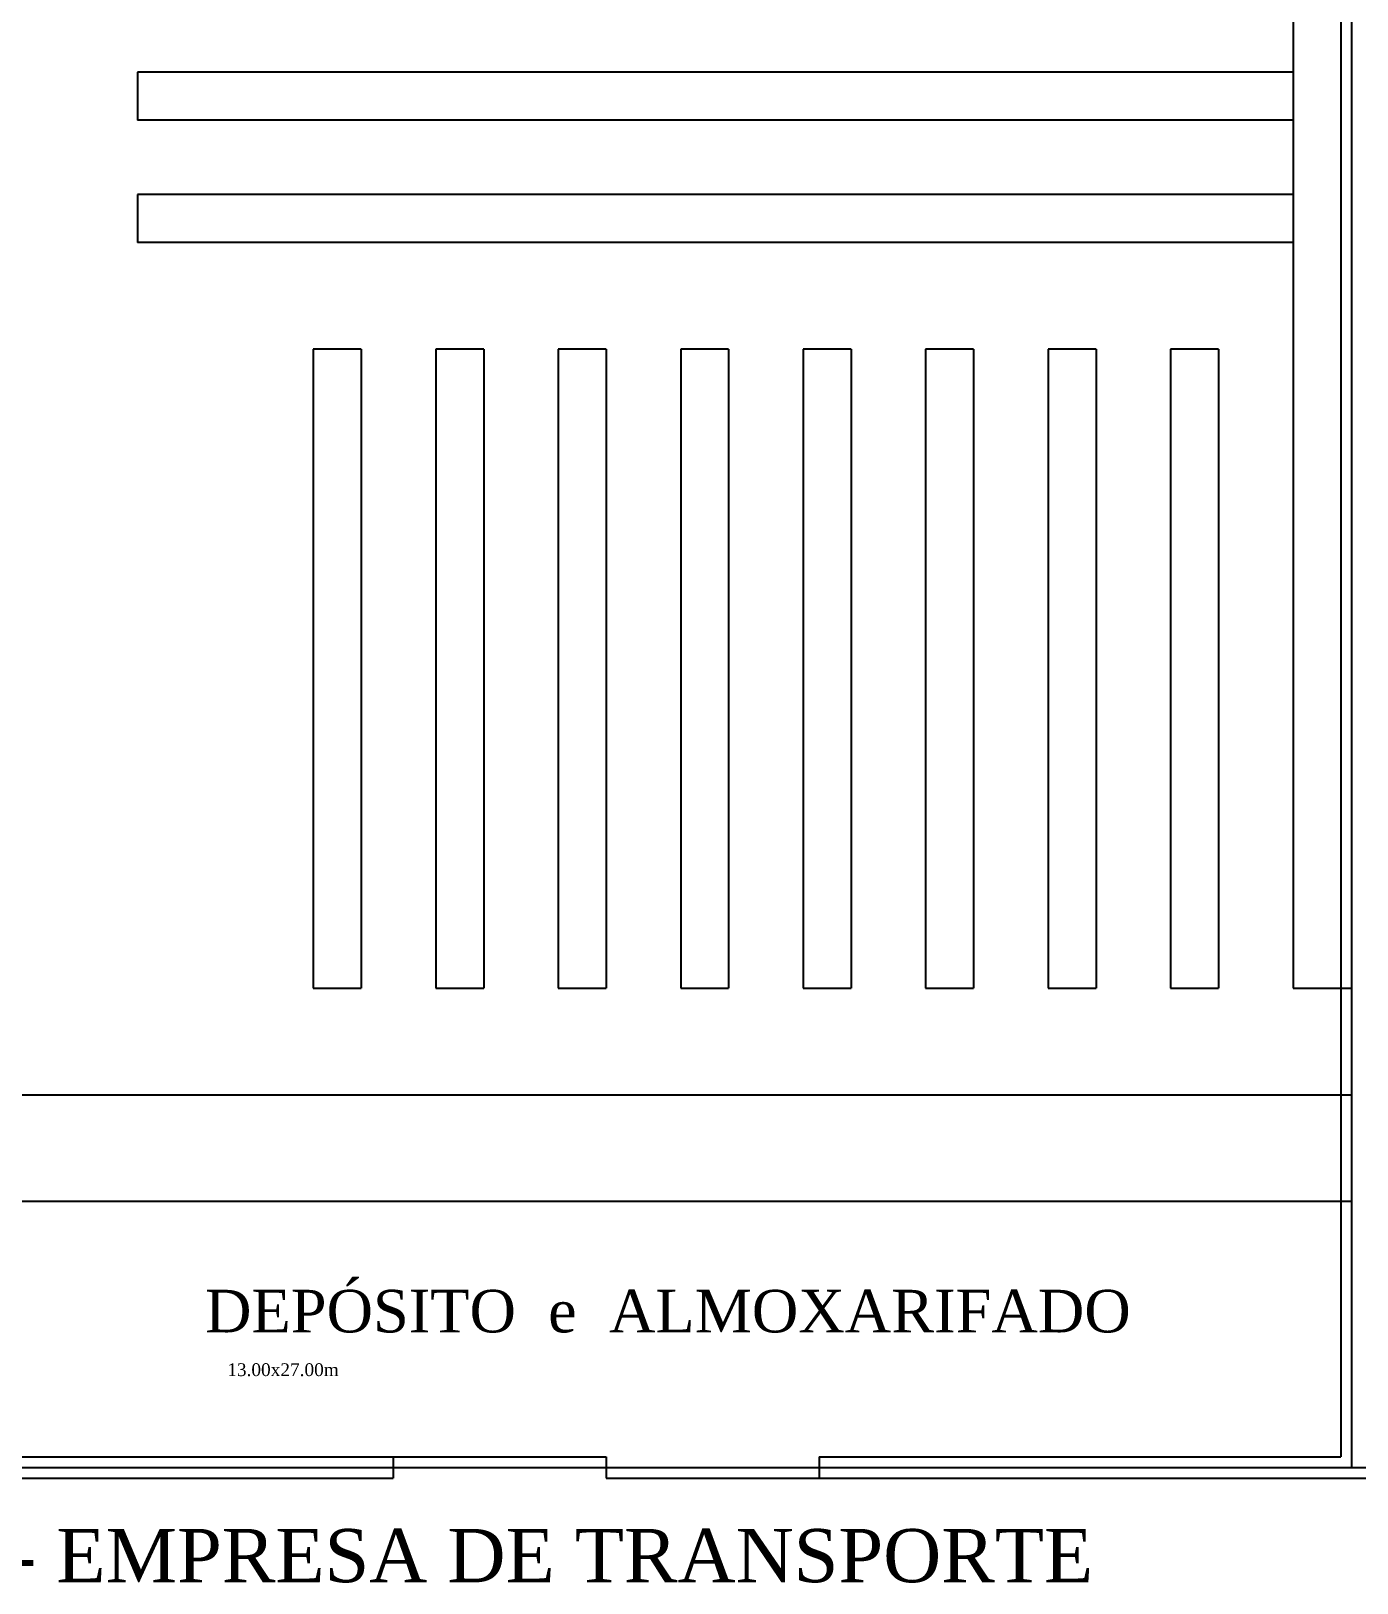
# Model space of a CAD drawing. Extents: x 220.6 to 320.1, y 139.4 to 202.4.
# Drawn here: x 233.06 to 245.51, y 172.02 to 186.59 of the extents above; entities that cross this region are included whole.
import ezdxf

# ---------------------------------------------------------------- set-up
doc = ezdxf.new("R2010")
doc.units = 0
doc.layers.get('0').update_dxf_attribs({"linetype": 'CONTINUOUS'})
for name, color, linetype in [('DIVISORIA', 5, 'CONTINUOUS'), ('Layer1', 252, 'CONTINUOUS'), ('MOBIL-I', 251, 'CONTINUOUS')]:
    doc.layers.add(name, color=color, linetype=linetype)
doc.styles.add('STYLE2', font='times.ttf', dxfattribs={"height": 0.15})

msp = doc.modelspace()

# ---------------------------------------------------------------- linework, layer by layer
for p, q in [((245.362, 200.008), (245.362, 173.208)), ((226.562, 173.208), (236.462, 173.208)), ((240.462, 173.208), (245.362, 173.208)), ((226.362, 173.008), (236.462, 173.008)), ((240.462, 173.008), (245.862, 173.008))]:
    msp.add_line(p, q)
at = {"layer": 'DIVISORIA'}
for p, q in [((245.462, 200.108), (245.462, 173.108)), ((232.462, 173.108), (245.462, 173.108)), ((245.462, 173.108), (250.462, 173.108))]:
    msp.add_line(p, q, dxfattribs=at)
at = {"layer": 'Layer1', "color": 252}
msp.add_line((244.912, 199.558), (244.912, 184.608), dxfattribs=at)
at = {"layer": 'Layer1'}
for p, q in [((244.912, 186.908), (244.912, 186.208)), ((244.912, 186.208), (234.062, 186.208)), ((234.062, 186.208), (234.062, 185.758)), ((244.912, 185.758), (234.062, 185.758)), ((244.912, 185.758), (244.912, 185.058)), ((244.912, 185.058), (234.062, 185.058)), ((244.912, 185.058), (234.062, 185.058)), ((234.062, 185.058), (234.062, 184.608)), ((234.062, 185.058), (234.062, 184.608)), ((244.912, 184.608), (234.062, 184.608)), ((244.912, 184.608), (234.062, 184.608)), ((244.912, 184.608), (244.912, 177.608)), ((235.712, 183.608), (235.712, 177.608)), ((236.162, 183.608), (235.712, 183.608)), ((236.162, 183.608), (236.162, 177.608)), ((236.862, 183.608), (236.862, 177.608)), ((236.862, 183.608), (236.862, 177.608)), ((237.312, 183.608), (236.862, 183.608)), ((237.312, 183.608), (237.312, 177.608)), ((238.012, 183.608), (238.012, 177.608)), ((238.012, 183.608), (238.012, 177.608)), ((238.462, 183.608), (238.012, 183.608)), ((238.462, 183.608), (238.462, 177.608)), ((239.162, 183.608), (239.162, 177.608)), ((239.162, 183.608), (239.162, 177.608)), ((239.612, 183.608), (239.162, 183.608)), ((239.612, 183.608), (239.612, 177.608)), ((240.312, 183.608), (240.312, 177.608)), ((240.312, 183.608), (240.312, 177.608)), ((240.762, 183.608), (240.312, 183.608)), ((240.762, 183.608), (240.762, 177.608)), ((241.462, 183.608), (241.462, 177.608)), ((241.462, 183.608), (241.462, 177.608)), ((241.912, 183.608), (241.462, 183.608)), ((241.912, 183.608), (241.912, 177.608)), ((242.612, 183.608), (242.612, 177.608)), ((242.612, 183.608), (242.612, 177.608)), ((243.062, 183.608), (242.612, 183.608)), ((243.062, 183.608), (243.062, 177.608)), ((244.212, 183.608), (243.762, 183.608)), ((243.762, 183.608), (243.762, 177.608)), ((243.762, 183.608), (243.762, 177.608)), ((244.212, 183.608), (244.212, 177.608)), ((235.712, 177.608), (236.162, 177.608)), ((236.862, 177.608), (237.312, 177.608)), ((238.012, 177.608), (238.462, 177.608)), ((239.162, 177.608), (239.612, 177.608)), ((240.312, 177.608), (240.762, 177.608)), ((241.462, 177.608), (241.912, 177.608)), ((242.612, 177.608), (243.062, 177.608)), ((243.762, 177.608), (244.212, 177.608)), ((244.912, 177.608), (245.462, 177.608)), ((232.462, 176.608), (245.462, 176.608)), ((232.462, 175.608), (245.462, 175.608))]:
    msp.add_line(p, q, dxfattribs=at)
at = {"layer": 'MOBIL-I', "color": 251}
for p, q in [((236.462, 173.208), (238.462, 173.208)), ((236.462, 173.208), (236.462, 173.008)), ((236.462, 173.108), (240.462, 173.108)), ((238.462, 173.208), (238.462, 173.008)), ((240.462, 173.208), (240.462, 173.008)), ((238.462, 173.008), (240.462, 173.008))]:
    msp.add_line(p, q, dxfattribs=at)

# ---------------------------------------------------------------- texts
at = {"layer": 'Layer1', "color": 252, "style": 'STYLE2'}
for s, height, p in [('DEPÓSITO  e  ALMOXARIFADO', 0.4, (234.695, 174.377)), ('13.00x27.00m', 0.12, (234.904, 173.967)), ('PLANTA  BAIXA  - EMPRESA DE TRANSPORTE ', 0.5, (226.734, 172.032))]:
    msp.add_text(s, height=height, dxfattribs=at).set_placement(p)

doc.saveas('drawing.dxf')
